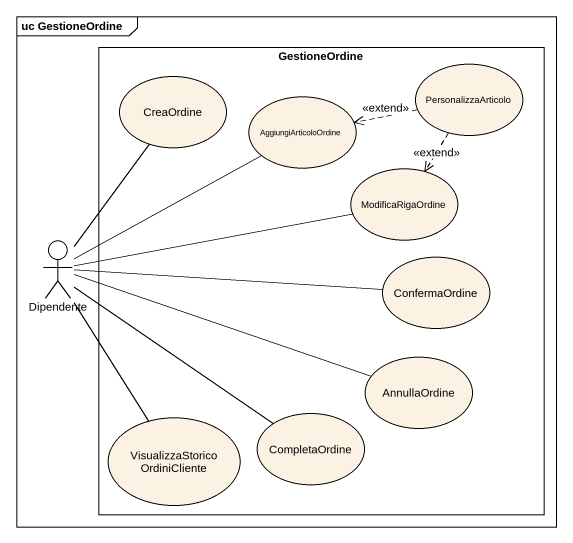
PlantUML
@startuml
mainframe uc GestioneOrdine
rectangle GestioneOrdine {
  usecase CreaOrdine
  usecase AggiungiArticoloOrdine
  usecase PersonalizzaArticolo
  usecase ModificaRigaOrdine
  usecase ConfermaOrdine
  usecase AnnullaOrdine
  usecase "VisualizzaStoricoOrdiniCliente" as VisualizzaStoricoOrdiniClien
  usecase CompletaOrdine
}
actor Dipendente
PersonalizzaArticolo .left.> AggiungiArticoloOrdine : <<extend>>
PersonalizzaArticolo ..> ModificaRigaOrdine : <<extend>>
Dipendente -up- CreaOrdine
Dipendente -up- AggiungiArticoloOrdine
Dipendente -right- ModificaRigaOrdine
Dipendente -right- ConfermaOrdine
Dipendente -right- AnnullaOrdine
Dipendente -- VisualizzaStoricoOrdiniClien
Dipendente -- CompletaOrdine
@enduml
